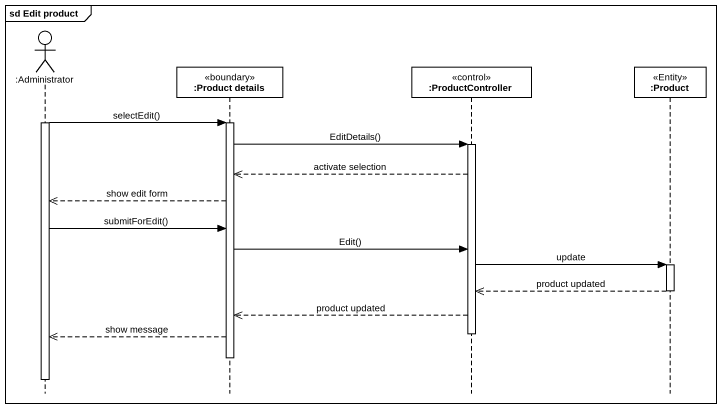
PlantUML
@startuml
mainframe sd Edit product
hide footbox
actor ":Administrator" as Administrator
participant ":Product details" as Product_details <<boundary>>
participant ":ProductController" as ProductController <<control>>
participant ":Product" as Product <<Entity>>

activate Administrator
Administrator -> Product_details : selectEdit()
activate Product_details
Product_details -> ProductController : EditDetails()
activate ProductController
ProductController -->> Product_details : activate selection
Product_details -->> Administrator : show edit form
Administrator -> Product_details : submitForEdit()
Product_details -> ProductController : Edit()
ProductController -> Product : update
activate Product
Product -->> ProductController : product updated
deactivate Product
ProductController -->> Product_details : product updated
deactivate ProductController
Product_details -->> Administrator : show message
deactivate Product_details
deactivate Administrator
@enduml
